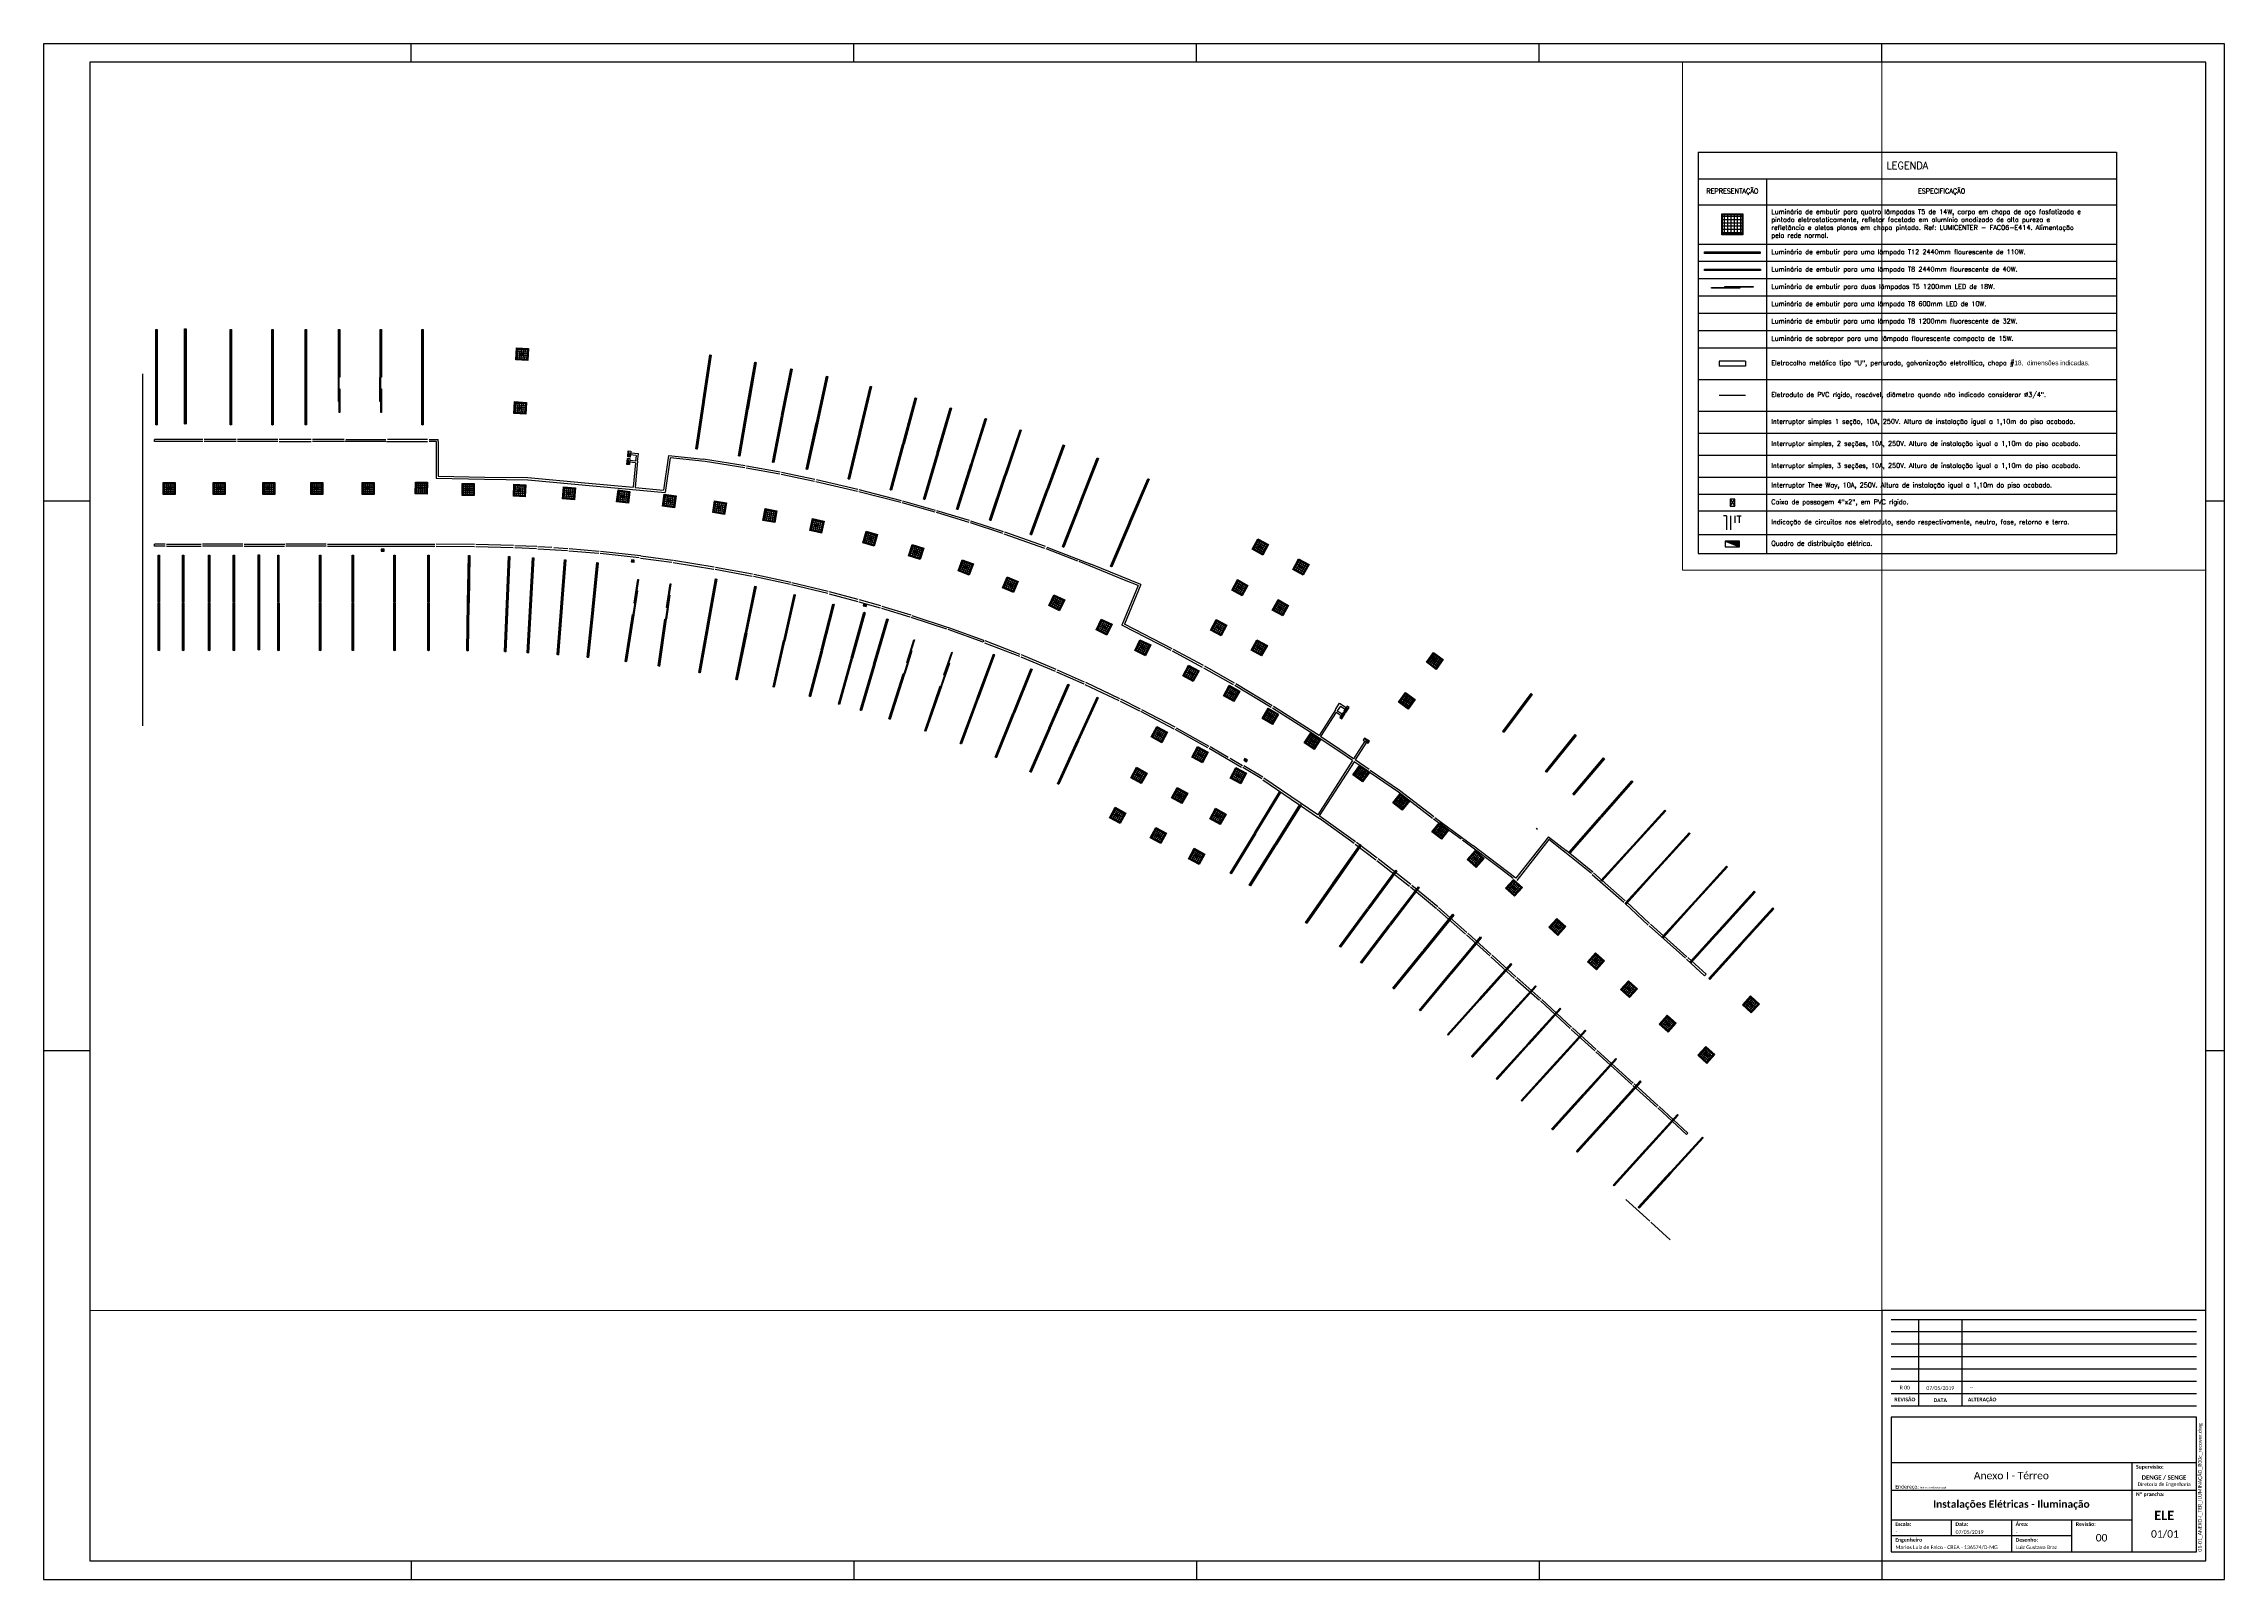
# Paper-space layout 'Layout1' of a CAD drawing. Header units: millimetres. Extents: x 64 to 181, y 62 to 145.
# The model-space entities are those that its viewports show. They can reach past a viewport. Long polylines and large blocks are cut down to what shows.
import ezdxf

# ---------------------------------------------------------------- set-up
doc = ezdxf.new("R2010")
doc.units = ezdxf.units.MM
for name, color, linetype in [('01', 1, 'Continuous'), ('02', 2, 'Continuous'), ('03', 3, 'Continuous'), ('ARQ-FLH', 7, 'Continuous'), ('ELE_ELETROCALHA', 3, 'Continuous'), ('ELE_QUADROS', 4, 'Continuous'), ('IEL - CAIXA PVC 4x2', 2, 'Continuous'), ('IEL - ELETRODUTO PVC', 5, 'Continuous'), ('IEL - FIAÇÃO', 3, 'Continuous'), ('IEL - LUMINARIA NOVA', 3, 'Continuous'), ('IEL CIRC EMERG', 1, 'Continuous'), ('IEL- Texto', 7, 'Continuous'), ('LUMINÁRIAS', 2, 'Continuous'), ('MARGEM', 5, 'Continuous'), ('PRANCHA', 1, 'Continuous'), ('TEXTO', 7, 'Continuous'), ('TÍTULO', 2, 'Continuous')]:
    doc.layers.add(name, color=color, linetype=linetype)
doc.styles.add('ARIAL', font='calibri.ttf')
doc.styles.add('Eletrico 0.08', font='romans.shx', dxfattribs={"height": 0.08})
doc.styles.add('Eletrico 2.5', font='romans.shx', dxfattribs={"height": 0.2})
doc.styles.add('TCU 4 mm', font='calibri.ttf')

# ---------------------------------------------------------------- blocks, each defined once
blk = doc.blocks.new('Filename')
at = {"style": 'ARIAL'}
blk.add_attdef('FILENAME', (94.01, 0.87), '', height=0.2, dxfattribs=at)
blk = doc.blocks.new('PRANCHA A0')
at = {"layer": '02'}
blk.add_lwpolyline([(372.26, 191.94), (490.01, 191.94), (490.01, 274.88), (372.26, 274.88), (372.26, 191.94)], dxfattribs=at)
at = {"layer": 'MARGEM'}
for p, q in [((392.11, 273.88), (392.11, 274.88)), ((416.01, 273.88), (416.01, 274.88)), ((434.51, 273.88), (434.51, 274.88)), ((453.01, 273.88), (453.01, 274.88)), ((471.51, 273.88), (471.51, 274.88)), ((374.76, 250.18), (372.26, 250.18)), ((490.01, 250.18), (489.01, 250.18)), ((374.76, 220.48), (372.26, 220.48)), ((490.01, 220.48), (489.01, 220.48)), ((392.11, 192.94), (392.11, 191.94)), ((416.01, 192.94), (416.01, 191.94)), ((434.51, 192.94), (434.51, 191.94)), ((453.01, 192.94), (453.01, 191.94)), ((471.51, 192.94), (471.51, 191.94))]:
    blk.add_line(p, q, dxfattribs=at)
blk.add_lwpolyline([(374.76, 192.94), (489.01, 192.94), (489.01, 273.88), (374.76, 273.88)], close=True, dxfattribs=at)
blk = doc.blocks.new('T12-2440mm')
at = {"layer": 'LUMINÁRIAS'}
h = blk.add_hatch(dxfattribs=at)
h.set_pattern_fill('NET3', color=256, scale=0.01, style=0)
h.set_pattern_definition([(0, (0.075615, 1.19948), (0, 0.03175), []), (60, (0.075615, 1.19948), (-0.02749630657, 0.015875), []), (120, (0.075615, 1.19948), (-0.02749630657, -0.015875), [])])
h.paths.add_polyline_path([(1900.45, 792.136), (1898.08, 792.136), (1898.08, 792.205), (1900.45, 792.205)])
blk.add_lwpolyline([(1900.45, 792.136), (1898.08, 792.136), (1898.08, 792.205), (1900.45, 792.205)], close=True, dxfattribs=at)
blk = doc.blocks.new('T8-2440mm')
at = {"layer": 'LUMINÁRIAS'}
h = blk.add_hatch(color=256, dxfattribs=at)
h.paths.add_polyline_path([(1900.45, 792.405), (1898.08, 792.405), (1898.08, 792.462), (1900.45, 792.462)])
h.paths.add_polyline_path([(1900.44, 792.416), (1898.09, 792.416), (1898.09, 792.451), (1900.44, 792.451)], flags=16)
for points in [[(1900.45, 792.405), (1898.08, 792.405), (1898.08, 792.462), (1900.45, 792.462)], [(1900.44, 792.416), (1898.09, 792.416), (1898.09, 792.451), (1900.44, 792.451)]]:
    blk.add_lwpolyline(points, close=True, dxfattribs=at)
blk = doc.blocks.new('T5-1200mm')
at = {"layer": 'LUMINÁRIAS'}
blk.add_lwpolyline([(1898.086, 792.634), (1899.286, 792.634), (1899.286, 792.604), (1898.086, 792.604)], close=True, dxfattribs=at)
blk = doc.blocks.new('IEL - LUM 4x16W CIRC NOR ATR')
at = {"layer": 'IEL - LUMINARIA NOVA', "color": 5}
for p, q in [((-0.3, 0.3), (0.3, 0.3)), ((-0.3, -0.3), (-0.3, 0.3)), ((-0.28, 0.28), (0.28, 0.28)), ((-0.28, -0.28), (-0.28, 0.28)), ((0.28, 0.28), (0.28, -0.28)), ((0.3, 0.3), (0.3, -0.3)), ((0.3, -0.3), (-0.3, -0.3)), ((0.28, -0.28), (-0.28, -0.28))]:
    blk.add_line(p, q, dxfattribs=at)
at = {"layer": 'IEL - LUMINARIA NOVA', "color": 4}
for p, q in [((-0.28, 0.233), (0.28, 0.233)), ((-0.28, 0.14), (0.28, 0.14)), ((-0.28, 0.047), (0.28, 0.047)), ((-0.233, 0.28), (-0.233, -0.28)), ((-0.14, 0.28), (-0.14, -0.28)), ((-0.047, 0.28), (-0.047, -0.28)), ((0.047, 0.28), (0.047, -0.28)), ((0.14, 0.28), (0.14, -0.28)), ((0.233, 0.28), (0.233, -0.28)), ((-0.28, -0.047), (0.28, -0.047)), ((-0.28, -0.14), (0.28, -0.14)), ((-0.28, -0.233), (0.28, -0.233))]:
    blk.add_line(p, q, dxfattribs=at)
blk = doc.blocks.new('IEL - CAIXA 4x2')
at = {"layer": 'IEL - CAIXA PVC 4x2', "color": 3}
for p, q in [((-0.025, 0.1125), (-0.025, -0.0375)), ((0.075, 0.1125), (-0.025, 0.1125)), ((-0.025, -0.0375), (0.075, 0.1125)), ((-0.025, 0.1125), (0.075, -0.0375)), ((0.075, -0.0375), (0.075, 0.1125)), ((-0.025, -0.0375), (0.075, -0.0375))]:
    blk.add_line(p, q, dxfattribs=at)
blk = doc.blocks.new('QDC')
at = {"layer": 'ELE_QUADROS'}
blk.add_hatch(color=10, dxfattribs=at).paths.add_polyline_path([(0, 24), (60, 0), (60, 24)])
for p, q in [((0, 24), (60, 0)), ((0, 24), (0, 0)), ((60, 24), (0, 24)), ((0, 0), (60, 0)), ((60, 0), (60, 24))]:
    blk.add_line(p, q, dxfattribs=at)
blk = doc.blocks.new('IEL - ELETRODUTO')
at = {"layer": 'IEL - ELETRODUTO PVC'}
blk.add_line((0.554, 0), (-0.554, 0), dxfattribs=at)
blk = doc.blocks.new('IEL - CIRC EM FNT 1R')
at = {"layer": 'IEL - FIAÇÃO', "color": 1}
for p, q in [((-0.09, 0.15), (-0.15, 0.15)), ((-0.09, 0.15), (-0.09, -0.15)), ((0, 0.15), (0, -0.15)), ((0.09, 0.15), (0.09, 0)), ((0.135, 0.15), (0.225, 0.15)), ((0.18, 0.15), (0.18, 0))]:
    blk.add_line(p, q, dxfattribs=at)
at = {"layer": 'IEL CIRC EMERG', "style": 'Eletrico 0.08', "flags": 4}
for tag, p in [('CIR', (-0.105, 0.183)), ('RET', (0.044, -0.148))]:
    blk.add_attdef(tag, p, '', height=0.12, dxfattribs=at)

msp = doc.modelspace()

# ---------------------------------------------------------------- linework, layer by layer
at = {"layer": 'ELE_ELETROCALHA'}
for p, q in [((0.599, 14.21), (0.599, 14.31)), ((3.012, 14.21), (0.599, 14.21)), ((3.012, 14.31), (0.601, 14.31)), ((4.679, 14.31), (3.081, 14.31)), ((4.679, 14.21), (3.081, 14.21)), ((6.762, 14.31), (4.748, 14.31)), ((6.762, 14.21), (4.748, 14.21)), ((8.429, 14.31), (6.831, 14.31)), ((6.831, 14.21), (8.429, 14.21)), ((10.095, 14.31), (8.498, 14.31)), ((10.092, 14.21), (8.498, 14.21)), ((12.176, 14.21), (10.122, 14.21)), ((10.165, 14.31), (12.179, 14.31)), ((12.206, 14.21), (14.262, 14.21)), ((14.262, 14.31), (12.248, 14.31)), ((14.331, 14.31), (14.78, 14.31)), ((14.68, 14.21), (14.331, 14.21)), ((14.68, 14.21), (14.68, 12.379)), ((14.78, 14.21), (14.78, 14.31)), ((14.78, 14.21), (14.78, 12.478)), ((24.652, 13.148), (24.362, 13.177)), ((24.66, 13.242), (24.371, 13.269)), ((24.689, 13.521), (24.399, 13.55)), ((24.8, 13.605), (24.408, 13.642)), ((24.652, 13.148), (24.539, 11.927)), ((24.763, 13.227), (24.634, 11.918)), ((24.689, 13.521), (24.66, 13.242)), ((24.763, 13.232), (24.8, 13.605)), ((26.311, 13.514), (26.053, 11.782)), ((26.396, 13.398), (26.138, 11.672)), ((26.311, 13.514), (28.066, 13.34)), ((28.15, 13.225), (26.396, 13.398)), ((30.144, 13.002), (28.066, 13.34)), ((30.126, 12.903), (28.15, 13.225)), ((31.893, 12.676), (30.212, 12.99)), ((14.68, 12.379), (17.108, 12.337)), ((14.78, 12.478), (17.114, 12.437)), ((17.108, 12.337), (19.266, 12.295)), ((17.114, 12.437), (19.276, 12.41)), ((19.266, 12.295), (26.138, 11.672)), ((19.276, 12.41), (22.118, 12.158)), ((22.118, 12.158), (24.539, 11.927)), ((31.873, 12.578), (30.195, 12.891)), ((33.613, 12.217), (31.941, 12.564)), ((33.635, 12.315), (31.961, 12.663)), ((35.759, 11.721), (33.681, 12.202)), ((35.782, 11.819), (33.702, 12.3)), ((-52.269, 11.274), (-53.378, 11.274)), ((-53.378, 11.274), (-53.378, 11.074)), ((-52.269, 11.274), (-52.269, 11.074)), ((24.634, 11.918), (26.053, 11.782)), ((37.928, 11.16), (35.826, 11.705)), ((37.955, 11.257), (35.849, 11.802)), ((39.638, 10.677), (37.995, 11.142)), ((39.666, 10.773), (38.021, 11.238)), ((-52.269, 11.074), (-53.378, 11.074)), ((41.34, 10.164), (39.704, 10.658)), ((41.37, 10.259), (39.732, 10.754)), ((43.061, 9.703), (41.437, 10.238)), ((43.028, 9.608), (41.406, 10.143)), ((45.124, 8.87), (43.094, 9.586)), ((45.158, 8.964), (43.126, 9.681)), ((1.127, 9.077), (0.599, 9.077)), ((0.599, 8.977), (0.599, 9.077)), ((1.127, 8.977), (0.599, 8.977)), ((1.196, 9.077), (2.939, 9.077)), ((1.196, 8.977), (2.939, 8.977)), ((5.023, 9.077), (3.009, 9.077)), ((5.023, 8.977), (3.009, 8.977)), ((5.092, 9.077), (7.112, 9.077)), ((5.092, 8.977), (7.106, 8.977)), ((9.189, 9.077), (7.169, 9.077)), ((9.189, 8.977), (7.175, 8.977)), ((9.259, 9.077), (14.615, 9.077)), ((9.259, 8.977), (14.615, 8.977)), ((16.606, 9.064), (14.685, 9.077)), ((14.685, 8.977), (16.604, 8.964)), ((16.674, 8.963), (18.546, 8.913)), ((18.55, 9.013), (16.675, 9.063)), ((18.615, 8.91), (19.709, 8.857)), ((19.715, 8.957), (18.619, 9.002)), ((20.473, 8.908), (19.778, 8.953)), ((19.779, 8.853), (21.26, 8.757)), ((21.267, 8.856), (20.573, 8.902)), ((21.329, 8.751), (22.825, 8.624)), ((22.835, 8.723), (21.337, 8.851)), ((24.842, 8.398), (22.894, 8.616)), ((24.9, 8.492), (22.904, 8.716)), ((24.911, 8.388), (26.47, 8.175)), ((26.526, 8.268), (24.929, 8.486)), ((46.785, 8.238), (45.189, 8.846)), ((45.224, 8.94), (47.429, 8.083)), ((26.538, 8.165), (28.578, 7.835)), ((28.596, 7.933), (26.555, 8.263)), ((28.647, 7.823), (30.487, 7.479)), ((30.513, 7.576), (28.664, 7.921)), ((32.402, 7.064), (30.555, 7.465)), ((32.424, 7.163), (30.569, 7.564)), ((49.116, 7.285), (46.849, 8.213)), ((49.926, 7.061), (47.429, 8.083)), ((34.273, 6.611), (32.457, 7.052)), ((34.297, 6.708), (32.48, 7.15)), ((34.34, 6.594), (35.779, 6.209)), ((35.8, 6.308), (34.365, 6.691)), ((49.796, 7.007), (48.985, 5.026)), ((49.926, 7.061), (49.112, 5.074)), ((49.796, 7.007), (49.116, 7.285)), ((35.834, 6.194), (36.894, 5.893)), ((36.922, 5.989), (35.867, 6.289)), ((36.961, 5.873), (38.381, 5.441)), ((38.452, 5.524), (36.989, 5.969)), ((40.224, 4.83), (38.447, 5.42)), ((38.48, 5.515), (40.297, 4.912)), ((42.051, 4.177), (40.29, 4.808)), ((42.086, 4.27), (40.325, 4.901)), ((51.456, 3.764), (48.985, 5.026)), ((51.502, 3.852), (49.112, 5.074)), ((42.065, 4.213), (42.051, 4.177)), ((42.072, 4.232), (42.086, 4.27)), ((42.116, 4.152), (43.863, 3.473)), ((43.9, 3.566), (42.151, 4.246)), ((53.019, 2.919), (51.517, 3.731)), ((53.067, 3.007), (51.563, 3.82)), ((43.927, 3.448), (45.654, 2.723)), ((45.694, 2.815), (43.965, 3.54)), ((47.117, 2.186), (45.757, 2.787)), ((54.565, 2.044), (53.08, 2.886)), ((54.616, 2.13), (53.128, 2.973)), ((45.718, 2.695), (47.075, 2.096)), ((47.138, 2.067), (48.83, 1.263)), ((48.874, 1.353), (47.18, 2.158)), ((56.456, 0.915), (54.625, 2.009)), ((56.508, 1.001), (54.676, 2.095)), ((48.892, 1.233), (49.872, 0.742)), ((49.917, 0.831), (48.936, 1.322)), ((58.405, -0.199), (56.567, 0.965)), ((59.671, 0.805), (59.873, 1.12)), ((59.909, 0.985), (59.758, 0.749)), ((59.873, 1.12), (60.204, 0.906)), ((59.909, 0.985), (60.154, 0.829)), ((51.596, -0.165), (49.934, 0.71)), ((51.643, -0.077), (49.979, 0.799)), ((58.35, -0.283), (56.515, 0.879)), ((59.669, 0.801), (58.845, -0.484)), ((59.707, 0.67), (58.919, -0.54)), ((59.707, 0.67), (59.952, 0.513)), ((59.758, 0.749), (60.002, 0.59)), ((53.289, -1.103), (51.647, -0.191)), ((51.694, -0.104), (53.339, -1.016)), ((59.83, -1.265), (58.35, -0.283)), ((58.845, -0.484), (58.405, -0.199)), ((59.886, -1.183), (58.919, -0.54)), ((61.137, -0.775), (60.574, -1.657)), ((61.221, -0.829), (60.648, -1.713)), ((54.965, -2.096), (53.349, -1.138)), ((54.306, -1.59), (53.399, -1.051)), ((55.016, -2.012), (54.392, -1.641)), ((60.517, -1.745), (58.781, -4.464)), ((60.601, -1.8), (58.847, -4.508)), ((60.517, -1.745), (59.83, -1.265)), ((60.574, -1.657), (59.886, -1.183)), ((61.293, -2.276), (60.601, -1.8)), ((61.351, -2.194), (60.65, -1.71)), ((55.979, -2.658), (55.03, -2.097)), ((56.03, -2.573), (55.08, -2.011)), ((56.032, -2.706), (58.861, -4.639)), ((58.781, -4.464), (56.087, -2.622)), ((62.812, -3.327), (61.35, -2.316)), ((62.872, -3.247), (61.408, -2.234)), ((64.518, -4.639), (62.812, -3.327)), ((64.58, -4.561), (62.872, -3.247)), ((60.665, -5.804), (58.847, -4.508)), ((64.632, -4.597), (66.542, -5.994)), ((60.605, -5.885), (58.863, -4.638)), ((65.96, -5.679), (64.575, -4.679)), ((69.764, -5.188), (69.71, -5.144)), ((60.651, -5.919), (61.691, -6.702)), ((61.753, -6.622), (60.711, -5.838)), ((67.966, -7.2), (66.015, -5.72)), ((68.691, -7.625), (66.542, -5.994)), ((70.325, -5.551), (68.691, -7.625)), ((70.342, -5.691), (68.733, -7.737)), ((70.326, -5.551), (71.196, -6.245)), ((71.078, -6.277), (70.342, -5.691)), ((71.131, -6.322), (71.078, -6.277)), ((72.467, -7.397), (71.131, -6.322)), ((72.533, -7.321), (71.196, -6.245)), ((61.737, -6.737), (63.364, -8.021)), ((63.427, -7.944), (61.798, -6.657)), ((68.551, -7.645), (67.966, -7.2)), ((74.156, -8.758), (72.575, -7.359)), ((63.418, -8.065), (64.713, -9.141)), ((64.778, -9.064), (63.481, -7.987)), ((72.509, -7.435), (74.089, -8.832)), ((66.175, -10.419), (64.757, -9.177)), ((64.822, -9.101), (66.242, -10.345)), ((75.307, -9.97), (74.132, -8.87)), ((74.199, -8.796), (75.374, -9.896)), ((75.35, -10.008), (77.172, -11.635)), ((77.239, -11.561), (75.417, -9.934)), ((67.387, -11.513), (66.218, -10.457)), ((66.285, -10.382), (67.458, -11.443)), ((67.438, -11.56), (68.627, -12.637)), ((68.694, -12.562), (67.501, -11.481)), ((77.214, -11.674), (78.13, -12.504)), ((78.199, -12.432), (77.281, -11.6)), ((68.67, -12.675), (69.873, -13.729, 0)), ((69.94, -13.655, 0), (68.737, -12.601)), ((78.13, -12.504), (78.199, -12.432)), ((69.915, -13.768, 0), (71.401, -15.15)), ((71.473, -15.08), (69.983, -13.694, 0)), ((72.636, -16.269), (71.452, -15.197)), ((71.515, -15.119), (72.703, -16.195)), ((74.493, -17.952), (72.687, -16.316)), ((72.754, -16.242), (74.56, -17.878)), ((75.734, -19.077), (74.535, -17.99)), ((75.806, -19.007), (74.602, -17.916)), ((75.785, -19.123), (77.223, -20.448)), ((75.848, -19.045), (77.293, -20.378)), ((77.223, -20.448), (77.293, -20.378)), ((74.191, -23.697), (75.39, -24.783)), ((76.41, -25.723), (75.441, -24.83))]:
    msp.add_line(p, q, dxfattribs=at)
at = {"layer": 'IEL- Texto'}
for p, q in [((-54.273, 20.132), (-36.545, 20.132)), ((-54.273, 20.132), (-54.273, 3.133)), ((-36.545, 20.132), (-36.545, 3.133)), ((-54.273, 19.012), (-36.545, 19.012)), ((-51.373, 19.012), (-51.373, 3.133)), ((-54.273, 17.912), (-36.545, 17.912)), ((-54.273, 16.245), (-36.545, 16.245)), ((-54.273, 15.512), (-36.545, 15.512)), ((-54.273, 14.779), (-36.545, 14.779)), ((-54.273, 14.045), (-36.545, 14.045)), ((-54.273, 13.312), (-36.545, 13.312)), ((-54.273, 12.579), (-36.545, 12.579)), ((-54.273, 11.845), (-36.545, 11.845)), ((-54.273, 10.503), (-36.545, 10.503)), ((-54.273, 9.16), (-36.545, 9.16)), ((-54.273, 8.227), (-36.545, 8.227)), ((-54.273, 7.293), (-36.545, 7.293)), ((-54.273, 6.36), (-36.545, 6.36)), ((-54.273, 5.638), (-36.545, 5.638)), ((-54.273, 4.933), (-36.545, 4.933)), ((-54.273, 3.933), (-36.545, 3.933)), ((-54.273, 3.133), (-36.545, 3.133))]:
    msp.add_line(p, q, dxfattribs=at)
at = {"layer": 'LUMINÁRIAS'}
msp.add_lwpolyline([(0, 17.6), (0, 0)], dxfattribs=at)

# ---------------------------------------------------------------- block references
at = {"layer": 'ELE_QUADROS', "yscale": 0.005, "zscale": 0.005}
for p, xscale, rotation in [((24.379, 13.362), -0.005000000000000002, 84.72512712619131), ((24.416, 13.735), -0.005000000000000002, 84.72512712619131), ((60.255, 0.984), 0.005, 236.9697770739706), ((60.053, 0.669), 0.005, 236.9697770739706), ((61.049, -0.718), 0.005, 327.1018353334369)]:
    msp.add_blockref('QDC', p, dxfattribs=dict(at, xscale=xscale, rotation=rotation))
at = {"layer": 'ELE_QUADROS', "xscale": 0.01, "yscale": 0.01, "zscale": 0.01}
msp.add_blockref('QDC', (-53.123, 3.413), dxfattribs=at)
at = {"layer": 'IEL- Texto'}
for name, p, xscale, yscale, zscale in [('IEL - LUM 4x16W CIRC NOR ATR', (-52.823, 17.079), 1.5, 1.5, 1.5), ('IEL - CIRC EM FNT 1R', (-52.898, 4.433), 2, 2, 2), ('IEL - CAIXA 4x2', (-52.873, 5.21), 2, 2, 2)]:
    msp.add_blockref(name, p, dxfattribs=dict(at, xscale=xscale, yscale=yscale, zscale=zscale))
msp.add_blockref('IEL - ELETRODUTO', (-52.823, 9.831), dxfattribs=at)
at = {"layer": 'LUMINÁRIAS'}
for name, p, rotation in [('T12-2440mm', (792.878, -1880.636), 90), ('T12-2440mm', (794.313, -1880.596), 90), ('T12-2440mm', (796.586, -1880.636), 90), ('T12-2440mm', (798.67, -1880.636), 90), ('T12-2440mm', (800.336, -1880.636), 90), ('T12-2440mm', (802.003, -1880.636), 90), ('T12-2440mm', (804.086, -1880.636), 90), ('T12-2440mm', (806.17, -1880.636), 90), ('IEL - LUM 4x16W CIRC NOR ATR', (18.989, 18.584), 356.7093814098832), ('IEL - CAIXA 4x2', (18.953, 18.611), 266.7093814098832), ('T12-2440mm', (531.154, -1978.07), 81.50524629046967), ('T12-2440mm', (482.217, -1990.633), 80.04080618242408), ('T12-2440mm', (442.867, -1999.776), 78.86986796871764), ('T12-2440mm', (792.878, -1883.026), 90), ('T12-2440mm', (794.313, -1882.986), 90), ('T12-2440mm', (796.586, -1883.026), 90), ('T12-2440mm', (798.67, -1883.026), 90), ('T12-2440mm', (800.336, -1883.026), 90), ('T5-1200mm', (802.43, -1881.863), 90), ('T5-1200mm', (802.475, -1882.426), 90), ('T5-1200mm', (804.513, -1881.863), 90), ('T5-1200mm', (804.558, -1882.426), 90), ('T12-2440mm', (806.17, -1883.026), 90), ('T12-2440mm', (403.321, -2008.117), 77.69841800583919), ('T12-2440mm', (365.819, -2015.456), 76.57757830661713), ('T12-2440mm', (1846.441, 808.049), 180), ('IEL - LUM 4x16W CIRC NOR ATR', (18.89, 15.894), 356.7093814098832), ('IEL - CAIXA 4x2', (18.854, 15.921), 266.7093814098832), ('T12-2440mm', (530.8, -1980.433), 81.50524629046967), ('T12-2440mm', (481.803, -1992.987), 80.04080618242408), ('T12-2440mm', (303.736, -2025.422), 74.76848530955718), ('T12-2440mm', (263.866, -2030.893), 73.6018364027506), ('T8-2440mm', (1846.445, 807.589), 180), ('T12-2440mm', (442.406, -2002.121), 78.86986796871764), ('T12-2440mm', (402.812, -2010.452), 77.69841800583919), ('T12-2440mm', (223.519, -2035.58), 72.42465277793532), ('T12-2440mm', (183.278, -2039.431), 71.25296551486929), ('T5-1200mm', (1845.581, 807.009), 180), ('T5-1200mm', (1846.145, 807.054), 180), ('T12-2440mm', (365.264, -2017.78), 76.57757830661713), ('T12-2440mm', (303.108, -2027.728), 74.76848530955718), ('T12-2440mm', (132.881, -2043.081), 69.78835069441804), ('T12-2440mm', (263.191, -2033.185), 73.6018364027506), ('T12-2440mm', (222.798, -2037.858), 72.42465277793532), ('T12-2440mm', (92.506, -2045.077), 68.61666343131829), ('IEL - LUM 4x16W CIRC NOR ATR', (13.946, 11.891), 359.9024750292775), ('IEL - LUM 4x16W CIRC NOR ATR', (16.289, 11.822), 359.9798307866255), ('IEL - LUM 4x16W CIRC NOR ATR', (18.862, 11.763), 357.2133812821681), ('T12-2440mm', (182.51, -2041.694), 71.25296551486929), ('T12-2440mm', (31.888, -2046.518), 66.85912870968914), ('IEL - CAIXA 4x2', (1.299, 11.889), 270), ('IEL - CAIXA 4x2', (3.799, 11.889), 270), ('IEL - CAIXA 4x2', (6.275, 11.889), 270), ('IEL - CAIXA 4x2', (8.691, 11.889), 270), ('IEL - CAIXA 4x2', (11.247, 11.889), 270), ('IEL - CAIXA 4x2', (13.909, 11.917), 267.9382423046253), ('IEL - CAIXA 4x2', (16.25, 11.846), 271.7709133552728), ('IEL - CAIXA 4x2', (18.826, 11.79), 267.2133812821682), ('IEL - LUM 4x16W CIRC NOR ATR', (21.337, 11.623), 355.1821668846927), ('IEL - CAIXA 4x2', (21.301, 11.65), 266.0115885815559), ('IEL - LUM 4x16W CIRC NOR ATR', (24.048, 11.461), 352.974068271457), ('IEL - CAIXA 4x2', (24.013, 11.49), 263.6573945910844), ('IEL - LUM 4x16W CIRC NOR ATR', (26.35, 11.237), 352.0253894972849), ('IEL - CAIXA 4x2', (26.316, 11.266), 262.9546000731211), ('IEL - LUM 4x16W CIRC NOR ATR', (28.863, 10.908), 351.0592872267813), ('T12-2440mm', (132.056, -2045.324), 69.78835069441804), ('T12-2440mm', (91.634, -2047.302), 68.61666343131829), ('IEL - CAIXA 4x2', (28.829, 10.938), 262.7638625530466), ('IEL - LUM 4x16W CIRC NOR ATR', (31.383, 10.514), 349.5477141757134), ('IEL - LUM 4x16W CIRC NOR ATR', (33.732, 9.999), 347.2186342228378), ('IEL - CAIXA 4x2', (33.701, 10.031), 256.9909628668469), ('IEL - LUM 4x16W CIRC NOR ATR', (36.393, 9.355), 344.1275155800109), ('IEL - CAIXA 4x2', (36.364, 9.39), 253.8998442240201), ('T12-2440mm', (30.949, -2048.716), 66.85912870968914), ('IEL - LUM 4x16W CIRC NOR ATR', (55.905, 8.946), 331.4211405266597), ('T12-2440mm', (792.988, -1891.922), 90), ('T12-2440mm', (794.202, -1891.922), 90), ('T12-2440mm', (795.505, -1891.922), 90), ('T12-2440mm', (796.741, -1891.922), 90), ('T8-2440mm', (798.252, -1891.902), 90), ('T8-2440mm', (799.23, -1891.922), 90), ('T12-2440mm', (801.05, -1891.922), 90), ('T8-2440mm', (802.956, -1891.922), 90), ('IEL - CAIXA 4x2', (11.967, 8.814), 270), ('T12-2440mm', (804.776, -1891.922), 90), ('T12-2440mm', (806.476, -1891.923), 90), ('T12-2440mm', (779.263, -1903.862), 89.12123263889389), ('T12-2440mm', (732.137, -1922.791), 87.65661781823903), ('T8-2440mm', (703.884, -1933.589), 86.77745652465936), ('IEL - LUM 4x16W CIRC NOR ATR', (38.693, 8.692), 342.2572000164319), ('IEL - CAIXA 4x2', (38.665, 8.727), 252.0295286604409), ('IEL - CAIXA 4x2', (55.884, 8.985), 241.4211405266597), ('IEL - LUM 4x16W CIRC NOR ATR', (57.938, 7.941), 331.4211405266597), ('T12-2440mm', (662.368, -1948.248), 85.51778480751993), ('T12-2440mm', (616.496, -1963.32), 84.13227126516314), ('IEL - CAIXA 4x2', (24.483, 8.275), 262.2561909479021), ('IEL - LUM 4x16W CIRC NOR ATR', (41.177, 7.918), 339.4243202797638), ('IEL - CAIXA 4x2', (41.15, 7.954), 250.6893102582838), ('IEL - LUM 4x16W CIRC NOR ATR', (43.408, 7.062), 337.152048611017), ('IEL - CAIXA 4x2', (57.917, 7.981), 241.4211405266597), ('T5-1200mm', (515.798, -1991.846), 81.15197030010816), ('T5-1200mm', (515.84, -1991.282), 81.15197030010816), ('T5-1200mm', (534.828, -1987.708), 81.65171006868816), ('T5-1200mm', (534.865, -1987.144), 81.65171006868816), ('T12-2440mm', (480.252, -2001.472), 80.04100759428653), ('T8-2440mm', (431.027, -2012.77), 78.57749330474891), ('T8-2440mm', (386.37, -2021.879), 77.25787326414311), ('IEL - CAIXA 4x2', (43.383, 7.099), 247.152048611017), ('IEL - LUM 4x16W CIRC NOR ATR', (45.722, 6.151), 334.515746527765), ('IEL - LUM 4x16W CIRC NOR ATR', (54.882, 6.904), 331.1590331056389), ('IEL - CAIXA 4x2', (54.861, 6.944), 241.1590331056389), ('T12-2440mm', (792.988, -1894.312), 90), ('T12-2440mm', (794.202, -1894.312), 90), ('T12-2440mm', (795.505, -1894.312), 90), ('T12-2440mm', (796.741, -1894.312), 90), ('T12-2440mm', (797.989, -1894.292), 90), ('T12-2440mm', (798.967, -1894.312), 90), ('T12-2440mm', (801.05, -1894.312), 90), ('T12-2440mm', (802.693, -1894.312), 90), ('T12-2440mm', (804.776, -1894.312), 90), ('T12-2440mm', (806.476, -1894.313), 90), ('T12-2440mm', (779.226, -1906.252), 89.12123263889389), ('T12-2440mm', (732.039, -1925.179), 87.65661781823903), ('T12-2440mm', (703.487, -1935.961), 86.77745652477336), ('T12-2440mm', (662.181, -1950.631), 85.51778480751993), ('T12-2440mm', (616.252, -1965.698), 84.13227126516314), ('T12-2440mm', (514.966, -1994.128), 81.15197030003677), ('T12-2440mm', (330.826, -2031.44), 75.64502170662031), ('T12-2440mm', (290.985, -2037.443), 74.48279525638152), ('IEL - CAIXA 4x2', (36.106, 6.061), 255.0550225216026), ('IEL - CAIXA 4x2', (45.699, 6.19), 244.515746527765), ('IEL - LUM 4x16W CIRC NOR ATR', (56.915, 5.899), 331.1590331056389), ('IEL - CAIXA 4x2', (56.894, 5.939), 241.1590331056389), ('T12-2440mm', (534.015, -1989.998), 81.6517100695174), ('T12-2440mm', (479.839, -2003.825), 80.04100759428653), ('T12-2440mm', (430.295, -2015.06), 78.5774933051566), ('T12-2440mm', (260.679, -2041.451), 73.60127517141919), ('IEL - LUM 4x16W CIRC NOR ATR', (48.097, 4.932), 334.515746527765), ('IEL - CAIXA 4x2', (48.074, 4.97), 244.515746527765), ('IEL - LUM 4x16W CIRC NOR ATR', (53.821, 4.902), 331.3930914030676), ('IEL - CAIXA 4x2', (53.8, 4.942), 241.3930914030675), ('T8-2440mm', (385.838, -2024.179), 77.25787326395985), ('T12-2440mm', (330.233, -2033.755), 75.64502170662031), ('T5-1200mm', (220.584, -2046.222), 72.42465277771404), ('T5-1200mm', (220.711, -2045.672), 72.42465277771404), ('IEL - LUM 4x16W CIRC NOR ATR', (50.025, 3.904), 334.515746527765), ('IEL - CAIXA 4x2', (50.002, 3.943), 244.515746527765), ('IEL - LUM 4x16W CIRC NOR ATR', (55.854, 3.897), 331.3930914030676), ('IEL - CAIXA 4x2', (55.833, 3.937), 241.3930914030675), ('T8-2440mm', (290.6, -2039.816), 74.48279525613859), ('T12-2440mm', (260.004, -2043.744), 73.60127517141919), ('T5-1200mm', (169.999, -2050.83), 70.95996028192569), ('T5-1200mm', (170.14, -2050.283), 70.95996028192569), ('T12-2440mm', (120.035, -2053.924), 69.5276841423088), ('T12-2440mm', (68.134, -2055.972), 68.03081597218755), ('IEL - LUM 4x16W CIRC NOR ATR', (52.435, 2.62), 331.1590331056389), ('IEL - LUM 4x16W CIRC NOR ATR', (64.636, 3.239), 323.9705381942102), ('IEL - CAIXA 4x2', (64.621, 3.281), 233.9705381942103), ('T12-2440mm', (219.415, -2048.352), 72.42465277789114), ('T12-2440mm', (168.776, -2052.929), 70.9599602823041), ('T12-2440mm', (17.352, -2056.679), 66.56620102725581), ('IEL - CAIXA 4x2', (52.415, 2.66), 241.1590331056389), ('IEL - LUM 4x16W CIRC NOR ATR', (54.468, 1.616), 331.1590331056389), ('T12-2440mm', (119.2, -2056.163), 69.5276841423088), ('T12-2440mm', (-23.274, -2056.305), 65.39451388879344), ('IEL - CAIXA 4x2', (54.447, 1.656), 241.1590331056389), ('IEL - LUM 4x16W CIRC NOR ATR', (63.229, 1.244), 323.9705381942102), ('IEL - CAIXA 4x2', (63.213, 1.287), 233.9705381942103), ('T12-2440mm', (-438.876, -1993.614), 53.07774228783284), ('T12-2440mm', (67.24, -2058.188), 68.03081597218755), ('IEL - LUM 4x16W CIRC NOR ATR', (56.412, 0.474), 330.1219097222451), ('IEL - CAIXA 4x2', (56.392, 0.514), 240.1219097222451), ('T12-2440mm', (16.401, -2058.872), 66.56620102725581), ('T12-2440mm', (-24.269, -2058.478), 65.39451388879344), ('IEL - LUM 4x16W CIRC NOR ATR', (50.857, -0.444), 331.4211405266597), ('IEL - CAIXA 4x2', (50.836, -0.404), 241.4211405266597), ('IEL - LUM 4x16W CIRC NOR ATR', (58.517, -0.766), 326.6068402777749), ('IEL - CAIXA 4x2', (58.499, -0.724), 236.6068402777749), ('T12-2440mm', (-507.235, -1976.341), 51.04175373937377), ('IEL - LUM 4x16W CIRC NOR ATR', (52.89, -1.449), 331.4211405266597), ('IEL - CAIXA 4x2', (52.869, -1.409), 241.4211405266597), ('IEL - CAIXA 4x2', (55.16, -1.68), 240.1219097222471), ('T12-2440mm', (-546.127, -1965.25), 49.8696442605989), ('IEL - LUM 4x16W CIRC NOR ATR', (49.834, -2.486), 331.1590331056389), ('IEL - CAIXA 4x2', (49.813, -2.446), 241.1590331056389), ('IEL - LUM 4x16W CIRC NOR ATR', (54.81, -2.496), 331.4211405266597), ('IEL - CAIXA 4x2', (54.789, -2.456), 241.4211405266597), ('IEL - LUM 4x16W CIRC NOR ATR', (60.957, -2.387), 323.9705381942102), ('IEL - CAIXA 4x2', (60.942, -2.345), 233.9705381942103), ('T8-2440mm', (-584.532, -1953.5), 48.69793495688759), ('IEL - LUM 4x16W CIRC NOR ATR', (51.867, -3.491), 331.1590331056389), ('IEL - CAIXA 4x2', (51.846, -3.451), 241.1590331056389), ('T8-2440mm', (-254.839, -2038.636), 58.65731051370157), ('IEL - LUM 4x16W CIRC NOR ATR', (62.957, -3.807), 321.4189067683938), ('IEL - LUM 4x16W CIRC NOR ATR', (48.773, -4.488), 331.3930914030676), ('IEL - CAIXA 4x2', (48.752, -4.448), 241.3930914030675), ('IEL - LUM 4x16W CIRC NOR ATR', (53.787, -4.538), 331.1590331056389), ('IEL - CAIXA 4x2', (53.766, -4.498), 241.1590331056389), ('T12-2440mm', (-285.218, -2034.109), 57.77853975397619), ('IEL - CAIXA 4x2', (62.943, -3.764), 231.4189067683937), ('T8-2440mm', (-586.11, -1955.295), 48.69793495688759), ('T8-2440mm', (-612.722, -1944.623), 47.81916666670286), ('IEL - LUM 4x16W CIRC NOR ATR', (50.806, -5.493), 331.3930914030676), ('IEL - CAIXA 4x2', (50.785, -5.453), 241.3930914030675), ('T8-2440mm', (-256.082, -2040.678), 58.65731051345414), ('IEL - LUM 4x16W CIRC NOR ATR', (64.915, -5.258), 321.2935069967388), ('IEL - CAIXA 4x2', (64.901, -5.215), 231.2935069967388), ('T8-2440mm', (-611.504, -1945.761), 47.81916666663366), ('IEL - LUM 4x16W CIRC NOR ATR', (52.726, -6.54), 331.3930914030676), ('IEL - CAIXA 4x2', (52.705, -6.5), 241.3930914030675), ('T12-2440mm', (-286.493, -2036.131), 57.77853975397619), ('T12-2440mm', (-375.219, -2018.175), 55.14250912982235), ('IEL - LUM 4x16W CIRC NOR ATR', (66.679, -6.668), 317.8191666666144), ('T8-2440mm', (-614.327, -1946.394), 47.81916666670286), ('T8-2440mm', (-429.625, -2006.554), 53.53117551513898), ('IEL - CAIXA 4x2', (66.668, -6.625), 227.8191666666144), ('T8-2440mm', (-613.109, -1947.532), 47.81916666663366), ('T8-2440mm', (-609.64, -1947.426), 47.81916666666688), ('T12-2440mm', (-376.585, -2020.136), 55.14250912982235), ('T8-2440mm', (-464.2, -1998.268), 52.50589968283965), ('IEL - LUM 4x16W CIRC NOR ATR', (68.593, -8.109), 317.8191666666144), ('IEL - CAIXA 4x2', (68.582, -8.065), 227.8191666666144), ('T12-2440mm', (-608.446, -1948.509), 47.81916666667641), ('T8-2440mm', (-431.045, -2008.476), 53.53117551477777), ('T8-2440mm', (-611.245, -1949.197), 47.81916666666688), ('T12-2440mm', (-607.518, -1949.348), 47.81916666710136), ('T8-2440mm', (-465.654, -2000.164), 52.50589968184617), ('T12-2440mm', (-518.199, -1983.901), 50.90122825716239), ('IEL - LUM 4x16W CIRC NOR ATR', (70.761, -10.064), 317.8191666666144), ('IEL - CAIXA 4x2', (70.75, -10.021), 227.8191666666144), ('T12-2440mm', (-610.051, -1950.28), 47.81916666667641), ('T8-2440mm', (-542.841, -1977.267), 50.13902521027141), ('T12-2440mm', (-609.123, -1951.119), 47.81916666710136), ('T12-2440mm', (-519.706, -1985.756), 50.90122825716239), ('T8-2440mm', (-610.48, -1955.808), 48.11245957004007), ('IEL - LUM 4x16W CIRC NOR ATR', (72.692, -11.785), 317.8191666666144), ('IEL - CAIXA 4x2', (72.681, -11.742), 227.8191666666144), ('T8-2440mm', (-544.373, -1979.101), 50.13902522691809), ('IEL - LUM 4x16W CIRC NOR ATR', (74.347, -13.18), 317.8191666666144), ('T8-2440mm', (-612.076, -1957.587), 48.11245956841243), ('T8-2440mm', (-619.197, -1953.414), 47.81916666626045), ('IEL - CAIXA 4x2', (74.336, -13.137), 227.8191666666144), ('IEL - LUM 4x16W CIRC NOR ATR', (80.443, -13.944), 317.8191666666144), ('IEL - CAIXA 4x2', (80.432, -13.901), 227.8191666666144), ('T12-2440mm', (-620.997, -1955.008), 47.81916666651574), ('T8-2440mm', (-618.377, -1954.387), 47.80689916443993), ('IEL - LUM 4x16W CIRC NOR ATR', (76.278, -14.901), 317.8191666666144), ('T8-2440mm', (-621.74, -1953.838, 0), 47.67060467452198), ('IEL - CAIXA 4x2', (76.267, -14.858), 227.8191666666144), ('T8-2440mm', (-619.982, -1956.157), 47.80689916469147), ('IEL - LUM 4x16W CIRC NOR ATR', (78.21, -16.465), 317.8191666666144), ('IEL - CAIXA 4x2', (78.199, -16.421), 227.8191666666144), ('T8-2440mm', (-623.349, -1955.604, 0), 47.67060467278296), ('T8-2440mm', (-615.183, -1957.051), 47.81916666378911), ('T12-2440mm', (-616.983, -1958.645), 47.8191666667941), ('T12-2440mm', (-614.143, -1957.993), 47.81916666667529), ('T12-2440mm', (-615.748, -1959.764), 47.81916666667529), ('T8-2440mm', (-612.096, -1959.849), 47.81916666521823), ('T8-2440mm', (-613.701, -1961.62), 47.81916666633678), ('T8-2440mm', (-619.076, -1958.042), 47.57586883279127), ('T12-2440mm', (-620.883, -1959.628), 47.57586883271077)]:
    msp.add_blockref(name, p, dxfattribs=dict(at, rotation=rotation))
for p in [(1.336, 11.864), (3.836, 11.864), (6.313, 11.864), (8.728, 11.864), (11.285, 11.864)]:
    msp.add_blockref('IEL - LUM 4x16W CIRC NOR ATR', p, dxfattribs=at)

# ---------------------------------------------------------------- texts
at = {"layer": 'IEL- Texto', "style": 'Eletrico 2.5'}
for s, insert, char_height, width, attachment_point in [('LEGENDA', (-45.409, 19.572), 0.3, 17.60807, 5), ('REPRESENTAÇÃO', (-52.823, 18.462), 0.2, 2.78, 5), ('{\\Fromans|c0;ESPECIFICAÇÃO}', (-43.959, 18.462), 0.2, 14.70807, 5), ('Luminária de embutir para quatro lâmpadas T5 de 14W, corpo em chapa de aço fosfatizada e pintada eletrostaticamente, refletor facetado em alumínio anodizado de alta pureza e refletância e aletas planas em chapa pintada. Ref: LUMICENTER - FAC06-E414. Alimentação pela rede normal.', (-51.173, 17.079), 0.2, 14.42807, 4), ('Luminária de embutir para uma lâmpada T12 2440mm flourescente de 110W.', (-51.173, 15.879), 0.2, 14.42807, 4), ('Luminária de embutir para uma lâmpada T8 2440mm flourescente de 40W.', (-51.173, 15.145), 0.2, 14.42807, 4), ('Luminária de embutir para duas lâmpadas T5 1200mm LED de 18W.', (-51.173, 14.412), 0.2, 14.42807, 4), ('Luminária de embutir para uma lâmpada T8 600mm LED de 10W.', (-51.173, 13.679), 0.2, 14.42807, 4), ('Luminária de embutir para uma lâmpada T8 1200mm fluorescente de 32W.', (-51.173, 12.945), 0.2, 14.42807, 4), ('Luminária de sobrepor para uma lâmpada flourescente compacta de 15W.', (-51.173, 12.212), 0.2, 14.42807, 4), ('Eletrocalha metálica tipo "U", perfurada, galvanização eletrolítica, chapa #{\\fMS Shell Dlg|b0|i0|c0|p0;18,  dimensões indicadas.}', (-51.173, 11.174), 0.2, 14.42807, 4), ('Eletroduto de PVC rígido, roscável, diâmetro quando não indicado considerar %%C3/4".', (-51.173, 9.831), 0.2, 14.42807, 4), ('Interruptor simples 1 seção, 10A, 250V. Altura de instalação igual a 1,10m do piso acabado.', (-51.173, 8.693), 0.2, 14.42807, 4), ('Interruptor simples, 2 seções, 10A, 250V. Altura de instalação igual a 1,10m do piso acabado.', (-51.173, 7.76), 0.2, 14.42807, 4), ('Interruptor simples, 3 seções, 10A, 250V. Altura de instalação igual a 1,10m do piso acabado.', (-51.173, 6.827), 0.2, 14.42807, 4), ('Interruptor Thee Way, 10A, 250V. Altura de instalação igual a 1,10m do piso acabado.', (-51.173, 5.999), 0.2, 14.42807, 4), ('Caixa de passagem 4"x2", em PVC rígido.', (-51.173, 5.285), 0.2, 14.42807, 4), ('Indicação de circuitos nos eletroduto, sendo respectivamente, neutro, fase, retorno e terra.', (-51.173, 4.433), 0.2, 14.42807, 4), ('Quadro de distribuição elétrica.', (-51.173, 3.533), 0.2, 14.42807, 4)]:
    msp.add_mtext(s, dxfattribs=dict(at, insert=insert, char_height=char_height, width=width, attachment_point=attachment_point))

psp = doc.layouts.get("Layout1")

# ---------------------------------------------------------------- linework, layer by layer
at = {"layer": '01'}
for p, q in [((164.9, 75.92), (164.9, 71.25)), ((167.23, 75.92), (167.23, 71.25)), ((179.91, 75.27), (163.41, 75.27)), ((179.91, 74.6), (163.41, 74.6)), ((179.91, 73.93), (163.41, 73.93)), ((179.91, 73.26), (163.41, 73.26)), ((179.91, 72.59), (163.41, 72.59)), ((179.91, 71.92), (163.41, 71.92)), ((179.91, 71.25), (163.41, 71.25)), ((179.91, 68.19), (163.41, 68.19)), ((176.41, 68.19), (176.41, 63.4)), ((179.91, 66.71), (163.41, 66.71)), ((176.41, 65.1), (163.41, 65.1)), ((166.66, 65.1), (166.66, 64.25)), ((169.91, 65.1), (169.91, 63.4)), ((173.16, 65.1), (173.16, 63.4)), ((173.16, 64.25), (163.41, 64.25))]:
    psp.add_line(p, q, dxfattribs=at)
psp.add_lwpolyline([(179.91, 75.92), (163.41, 75.92)], dxfattribs=at)
at = {"layer": '03'}
psp.add_line((179.91, 70.67), (163.41, 70.67), dxfattribs=at)
psp.add_lwpolyline([(163.41, 70.67), (163.41, 63.4), (179.91, 63.4), (179.91, 70.67)], dxfattribs=at)
at = {"layer": 'MARGEM'}
psp.add_lwpolyline([(162.91, 62.9), (180.41, 62.9), (180.41, 76.42), (162.91, 76.42), (162.91, 62.9)], dxfattribs=at)

# ---------------------------------------------------------------- block references
at = {"layer": 'ARQ-FLH', "ltscale": 10, "rotation": 90}
psp.add_blockref('Filename', (181.06, -30.61), dxfattribs=at).add_auto_attribs({'FILENAME': '01-01_ANEXO-I_TER_ILUMINAÇÃO_R00c_recover.dwg'})
at = {"layer": 'PRANCHA'}
psp.add_blockref('PRANCHA A0', (-308.6, -130.04), dxfattribs=at)

# ---------------------------------------------------------------- texts
at = {"layer": 'TEXTO', "style": 'TCU 4 mm'}
for s, width, heights, insert, char_height, attachment_point in [('R 00', 1.49, [0], (164.16, 72.26), 0.2, 5), ('07/05/2019', 2.33, [0], (166.07, 72.23), 0.2, 5), ('--', 0.7667, [0], (167.66, 72.36), 0.2, 1), ('Anexo I - Térreo', 13, [0], (169.91, 67.51), 0.4, 5), ('Diretoria de Engenharia', 3.5, [0], (178.16, 67.02), 0.19, 5), ('insira o endereço aqui', 3.3999, [0], (164.98, 66.92), 0.1, 1), ('-', 3.3999, [0], (163.65, 64.59), 0.2, 1), ('Marlos Luiz de Falco - CREA - 136574/D-MG', 6.5154, [0.49], (163.65, 63.74), 0.2, 1), ('07/05/2019', 3.3999, [0], (166.9, 64.56), 0.2, 1), ('-', 3.3999, [0], (170.15, 64.56), 0.2, 1), ('Luiz Gustavo Braz', 3.3999, [0], (170.15, 63.74), 0.2, 1), ('00', 0.0395, [0], (174.78, 64.15), 0.4, 5), ('01/01', 0.0395, [0], (177.45, 64.56), 0.4, 1)]:
    psp.add_mtext_dynamic_manual_height_columns(s, width=width, gutter_width=12.5, heights=heights, dxfattribs=dict(at, insert=insert, char_height=char_height, attachment_point=attachment_point))
at = {"layer": 'TÍTULO', "style": 'TCU 4 mm'}
for s, width, insert, char_height, attachment_point in [('{\\fCalibri|b1|i0|c0|p34;REVISÃO}', 1.49, (164.16, 71.62), 0.2, 5), ('{\\fCalibri|b1|i0|c0|p34;DATA}', 2.33, (166.07, 71.58), 0.2, 5), ('{\\fCalibri|b1|i0|c0|p34;ALTERAÇÃO}', 2.1987, (168.33, 71.59), 0.2, 5), ('{\\fCalibri|b1|i0|c0|p34;Supervisão:}', 0.6202, (176.64, 68.08), 0.2, 1), ('\\pxqc;{\\fCalibri|b1|i0|c0|p34;DENGE / SENGE}', 3.476, (178.15, 67.4), 0.24, 5), ('Endereço:', 0.6202, (163.64, 67.01), 0.2, 1), ('{\\fCalibri|b1|i0|c0|p34;Instalações Elétricas - Iluminação}', 13, (169.91, 65.92), 0.4, 5), ('{\\fCalibri|b1|i0|c0|p34;Nº prancha:}', 2.4426, (176.64, 66.6), 0.2, 1), ('{\\fCalibri|b1|i0|c0|p34;Escala:}', 0.6202, (163.64, 64.99), 0.2, 1), ('{\\fCalibri|b1|i0|c0|p34;Data:}', 0.6202, (166.89, 64.99), 0.2, 1), ('{\\fCalibri|b1|i0|c0|p34;Área:}', 0.6202, (170.14, 64.99), 0.2, 1), ('{\\fCalibri|b1|i0|c0|p34;Revisão:}', 0.6202, (173.39, 64.99), 0.2, 1), ('\\pxqc;{\\fCalibri|b1|i0|c0|p34;ELE}', 3.5, (176.41, 65.61), 0.5, 1), ('{\\fCalibri|b1|i0|c0|p34;Engenheiro}', 0.6202, (163.64, 64.14), 0.2, 1), ('{\\fCalibri|b1|i0|c0|p34;Desenho:}', 0.6202, (170.14, 64.14), 0.2, 1)]:
    psp.add_mtext_dynamic_manual_height_columns(s, width=width, gutter_width=12.5, heights=[0], dxfattribs=dict(at, insert=insert, char_height=char_height, attachment_point=attachment_point))

# ---------------------------------------------------------------- viewports
at = {"layer": 'DEFPOINTS'}
psp.add_viewport(center=(114.54, 110.13), size=(96.75, 67.42), view_center_point=(42.183, 1.967), view_height=62.44931, dxfattribs=at)
psp.add_viewport(center=(166.28, 130.13), size=(28.27, 27.4327), view_center_point=(-43.85, 13.192), view_height=21.52543, status=3, dxfattribs=at)

doc.saveas('drawing.dxf')
